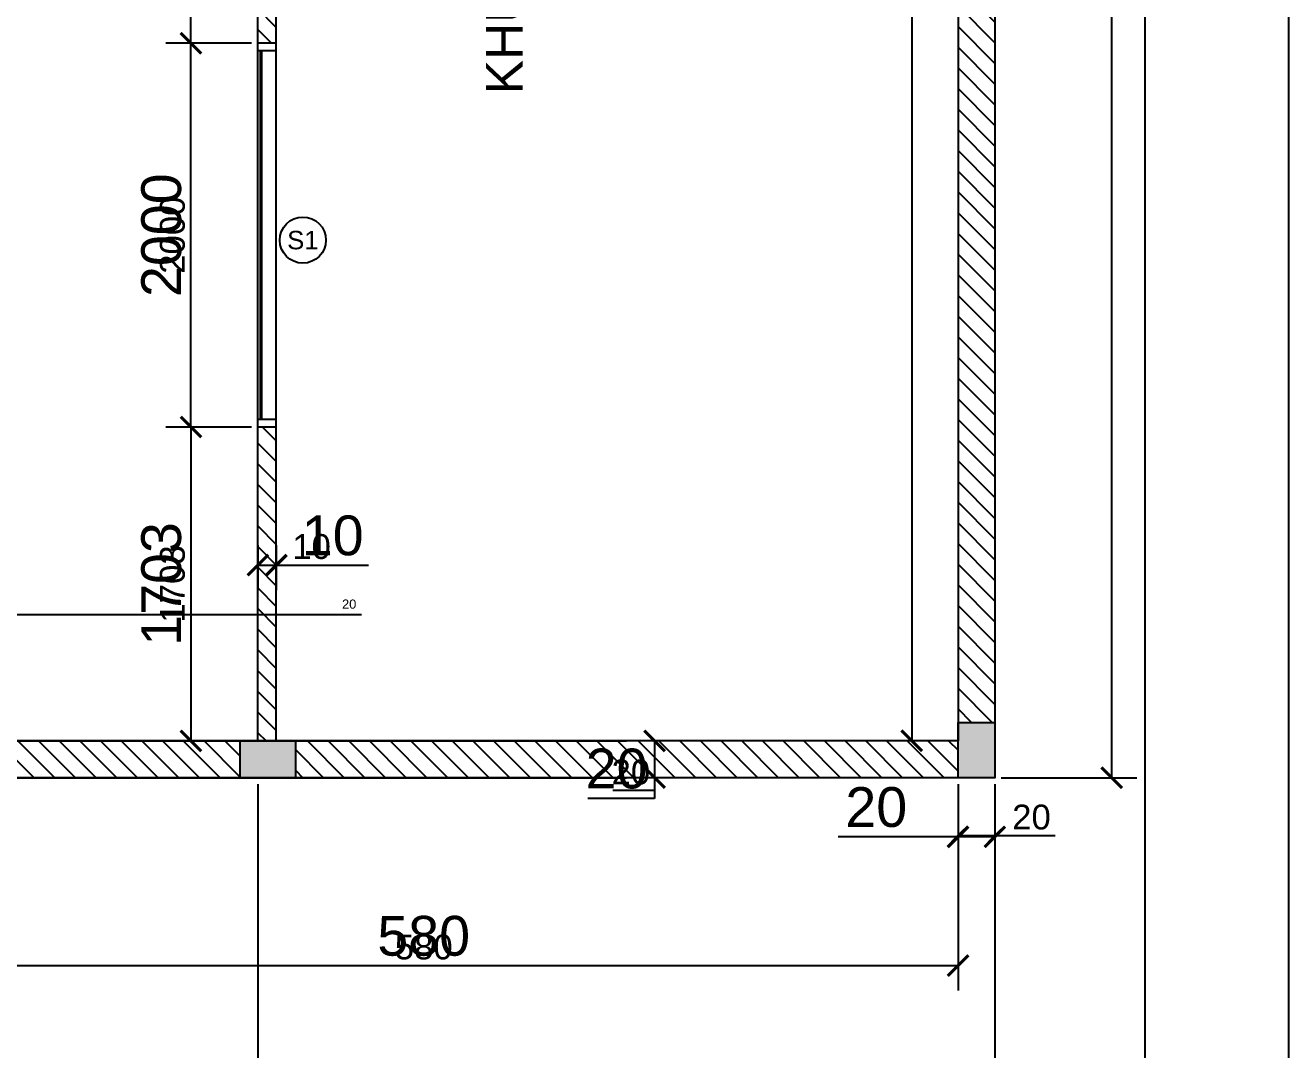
# Model space of a CAD drawing. Header units: millimetres. Extents: x -26398 to 135532, y -376633 to 43268.
# Drawn here: x 10911 to 11597, y -359023 to -358467 of the extents above; entities that cross this region are included whole.
import ezdxf
from ezdxf.enums import TextEntityAlignment as Align

# ---------------------------------------------------------------- set-up
doc = ezdxf.new("R2010")
doc.units = ezdxf.units.MM
for name, color, linetype in [('0 @ 5', 7, 'Continuous'), ('0 @ 8', 7, 'Continuous'), ('TƯỜNG', 52, 'Continuous')]:
    doc.layers.add(name, color=color, linetype=linetype)
doc.styles.get("Standard").update_dxf_attribs({"font": 'arial.ttf'})
doc.dimstyles.new('SCALE dimmatbang', dxfattribs={"dimscale": 70, "dimtxt": 2.7, "dimasz": 1.4, "dimexe": 1.7, "dimexo": 0.7, "dimtad": 1, "dimtoh": 1, "dimdec": 1, "dimtxsty": 'Standard', "dimblk": 'ARCHTICK', "dimcen": 2.5, "dimclrd": 1, "dimclre": 256, "dimadec": 0, "dimazin": 0, "dimtfac": 1, "dimtdec": 1, "dimtmove": 0, "dimatfit": 3, "dimfxl": 1, "dimarcsym": 0})
pattern_1 = [(135, (-202.924, -361103.396), (-5.61266, -5.61266), [])]

# ---------------------------------------------------------------- blocks, each defined once
blk = doc.blocks.new('khung ten a2')
blk.add_lwpolyline([(-1000, 1000), (-1000, 41000), (-58400, 41000), (-58400, 1000)], close=True)
at = {"layer": 'DEFPOINTS', "color": 252}
blk.add_lwpolyline([(0, 0), (0, 42000), (-59400, 42000), (-59400, 0)], close=True, dxfattribs=at)
blk = doc.blocks.new('_ArchTick')
at = {"color": 0, "linetype": 'ByBlock', "const_width": 0.15}
blk.add_lwpolyline([(-0.5, -0.5), (0.5, 0.5)], dxfattribs=at)
blk = doc.blocks.new('*D8038')
at = {"lineweight": -2, "transparency": 16777216}
for p, q in [((11442.65, -357874.95), (11514.06, -357874.95)), ((11442.65, -358874.95), (11514.06, -358874.95))]:
    blk.add_line(p, q, dxfattribs=at)
at = {"color": 1, "lineweight": -2, "transparency": 16777216}
blk.add_line((11500.46, -358874.95), (11500.46, -357874.95), dxfattribs=at)
at = {"layer": 'DEFPOINTS', "color": 0, "transparency": 16777216}
for p in [(11437.05, -357874.95), (11500.46, -357874.95), (11437.05, -358874.95)]:
    blk.add_point(p, dxfattribs=at)
at = {"color": 1, "lineweight": -2, "transparency": 16777216, "xscale": 11.2, "yscale": 11.2, "zscale": 11.2}
for p, rotation in [((11500.46, -357874.95), 90), ((11500.46, -358874.95), 270)]:
    blk.add_blockref('_ArchTick', p, dxfattribs=dict(at, rotation=rotation))
at = {"color": 0, "transparency": 16777216, "insert": (11484.43, -358374.95), "char_height": 21.6, "attachment_point": 5, "rotation": 90}
blk.add_mtext('1000', dxfattribs=at)
blk = doc.blocks.new('*D8039')
at = {"lineweight": -2, "transparency": 16777216}
for p, q in [((11440.55, -357874.95), (11508.96, -357874.95)), ((11440.55, -358874.95), (11508.96, -358874.95))]:
    blk.add_line(p, q, dxfattribs=at)
at = {"color": 1, "lineweight": -2, "transparency": 16777216}
blk.add_line((11500.46, -358874.95), (11500.46, -357874.95), dxfattribs=at)
at = {"layer": 'DEFPOINTS', "color": 0, "transparency": 16777216}
for p in [(11437.05, -357874.95), (11500.46, -357874.95), (11437.05, -358874.95)]:
    blk.add_point(p, dxfattribs=at)
at = {"color": 1, "lineweight": -2, "transparency": 16777216, "xscale": 7, "yscale": 7, "zscale": 7}
for p, rotation in [((11500.46, -357874.95), 90), ((11500.46, -358874.95), 270)]:
    blk.add_blockref('_ArchTick', p, dxfattribs=dict(at, rotation=rotation))
at = {"color": 0, "transparency": 16777216, "insert": (11490.44, -358374.95), "char_height": 13.5, "attachment_point": 5, "rotation": 90}
blk.add_mtext('1000', dxfattribs=at)
blk = doc.blocks.new('*D8014')
at = {"lineweight": -2, "transparency": 16777216}
for p, q in [((11031.45, -358476.27), (10987.13, -358476.27)), ((11031.45, -358684.6), (10987.13, -358684.6))]:
    blk.add_line(p, q, dxfattribs=at)
at = {"color": 1, "lineweight": -2, "transparency": 16777216}
blk.add_line((11000.73, -358684.6), (11000.73, -358476.27), dxfattribs=at)
at = {"layer": 'DEFPOINTS', "color": 0, "transparency": 16777216}
for p in [(11000.73, -358476.27), (11037.05, -358476.27), (11037.05, -358684.6)]:
    blk.add_point(p, dxfattribs=at)
at = {"color": 1, "lineweight": -2, "transparency": 16777216, "xscale": 11.2, "yscale": 11.2, "zscale": 11.2}
for p, rotation in [((11000.73, -358476.27), 90), ((11000.73, -358684.6), 270)]:
    blk.add_blockref('_ArchTick', p, dxfattribs=dict(at, rotation=rotation))
at = {"color": 0, "transparency": 16777216, "insert": (10984.7, -358580.44), "char_height": 21.6, "attachment_point": 5, "rotation": 90}
blk.add_mtext('{\\fArial|b0|i0|c163|p34;2000}', dxfattribs=at)
blk = doc.blocks.new('*D8015')
at = {"lineweight": -2, "transparency": 16777216}
for p, q in [((11033.55, -358476.27), (10992.23, -358476.27)), ((11033.55, -358684.6), (10992.23, -358684.6))]:
    blk.add_line(p, q, dxfattribs=at)
at = {"color": 1, "lineweight": -2, "transparency": 16777216}
blk.add_line((11000.73, -358684.6), (11000.73, -358476.27), dxfattribs=at)
at = {"layer": 'DEFPOINTS', "color": 0, "transparency": 16777216}
for p in [(11000.73, -358476.27), (11037.05, -358476.27), (11037.05, -358684.6)]:
    blk.add_point(p, dxfattribs=at)
at = {"color": 1, "lineweight": -2, "transparency": 16777216, "xscale": 7, "yscale": 7, "zscale": 7}
for p, rotation in [((11000.73, -358476.27), 90), ((11000.73, -358684.6), 270)]:
    blk.add_blockref('_ArchTick', p, dxfattribs=dict(at, rotation=rotation))
at = {"color": 0, "transparency": 16777216, "insert": (10990.71, -358580.44), "char_height": 13.5, "attachment_point": 5, "rotation": 90}
blk.add_mtext('{\\fArial|b0|i0|c163|p34;2000}', dxfattribs=at)
blk = doc.blocks.new('*D7860')
at = {"lineweight": -2, "transparency": 16777216}
for p, q in [((11411.45, -357894.95), (11378.34, -357894.95)), ((11411.45, -358854.95), (11378.34, -358854.95))]:
    blk.add_line(p, q, dxfattribs=at)
at = {"color": 1, "lineweight": -2, "transparency": 16777216}
blk.add_line((11391.94, -357894.95), (11391.94, -358854.95), dxfattribs=at)
at = {"layer": 'DEFPOINTS', "color": 0, "transparency": 16777216}
for p in [(11417.05, -357894.95), (11391.94, -358854.95), (11417.05, -358854.95)]:
    blk.add_point(p, dxfattribs=at)
at = {"color": 1, "lineweight": -2, "transparency": 16777216, "xscale": 11.2, "yscale": 11.2, "zscale": 11.2}
for p, rotation in [((11391.94, -357894.95), 90), ((11391.94, -358854.95), 270)]:
    blk.add_blockref('_ArchTick', p, dxfattribs=dict(at, rotation=rotation))
at = {"color": 0, "transparency": 16777216, "insert": (11375.91, -358374.95), "char_height": 21.6, "attachment_point": 5, "rotation": 90}
blk.add_mtext('960', dxfattribs=at)
blk = doc.blocks.new('*D7861')
at = {"lineweight": -2, "transparency": 16777216}
for p, q in [((11413.55, -357894.95), (11383.44, -357894.95)), ((11413.55, -358854.95), (11383.44, -358854.95))]:
    blk.add_line(p, q, dxfattribs=at)
at = {"color": 1, "lineweight": -2, "transparency": 16777216}
blk.add_line((11391.94, -357894.95), (11391.94, -358854.95), dxfattribs=at)
at = {"layer": 'DEFPOINTS', "color": 0, "transparency": 16777216}
for p in [(11417.05, -357894.95), (11391.94, -358854.95), (11417.05, -358854.95)]:
    blk.add_point(p, dxfattribs=at)
at = {"color": 1, "lineweight": -2, "transparency": 16777216, "xscale": 7, "yscale": 7, "zscale": 7}
for p, rotation in [((11391.94, -357894.95), 90), ((11391.94, -358854.95), 270)]:
    blk.add_blockref('_ArchTick', p, dxfattribs=dict(at, rotation=rotation))
at = {"color": 0, "transparency": 16777216, "insert": (11381.92, -358374.95), "char_height": 13.5, "attachment_point": 5, "rotation": 90}
blk.add_mtext('960', dxfattribs=at)
blk = doc.blocks.new('*D7862')
at = {"lineweight": -2, "transparency": 16777216}
for p, q in [((11031.45, -358684.6), (10987.13, -358684.6)), ((11031.45, -358854.95), (10987.13, -358854.95))]:
    blk.add_line(p, q, dxfattribs=at)
at = {"color": 1, "lineweight": -2, "transparency": 16777216}
blk.add_line((11000.73, -358684.6), (11000.73, -358854.95), dxfattribs=at)
at = {"layer": 'DEFPOINTS', "color": 0, "transparency": 16777216}
for p in [(11037.05, -358684.6), (11000.73, -358854.95), (11037.05, -358854.95)]:
    blk.add_point(p, dxfattribs=at)
at = {"color": 1, "lineweight": -2, "transparency": 16777216, "xscale": 11.2, "yscale": 11.2, "zscale": 11.2}
for p, rotation in [((11000.73, -358684.6), 90), ((11000.73, -358854.95), 270)]:
    blk.add_blockref('_ArchTick', p, dxfattribs=dict(at, rotation=rotation))
at = {"color": 0, "transparency": 16777216, "insert": (10984.69, -358769.78), "char_height": 21.6, "attachment_point": 5, "rotation": 90}
blk.add_mtext('{\\fArial|b0|i0|c163|p34;1703}', dxfattribs=at)
blk = doc.blocks.new('*D7863')
at = {"lineweight": -2, "transparency": 16777216}
for p, q in [((11033.55, -358684.6), (10992.23, -358684.6)), ((11033.55, -358854.95), (10992.23, -358854.95))]:
    blk.add_line(p, q, dxfattribs=at)
at = {"color": 1, "lineweight": -2, "transparency": 16777216}
blk.add_line((11000.73, -358684.6), (11000.73, -358854.95), dxfattribs=at)
at = {"layer": 'DEFPOINTS', "color": 0, "transparency": 16777216}
for p in [(11037.05, -358684.6), (11000.73, -358854.95), (11037.05, -358854.95)]:
    blk.add_point(p, dxfattribs=at)
at = {"color": 1, "lineweight": -2, "transparency": 16777216, "xscale": 7, "yscale": 7, "zscale": 7}
for p, rotation in [((11000.73, -358684.6), 90), ((11000.73, -358854.95), 270)]:
    blk.add_blockref('_ArchTick', p, dxfattribs=dict(at, rotation=rotation))
at = {"color": 0, "transparency": 16777216, "insert": (10990.71, -358769.78), "char_height": 13.5, "attachment_point": 5, "rotation": 90}
blk.add_mtext('{\\fArial|b0|i0|c163|p34;1703}', dxfattribs=at)
blk = doc.blocks.new('*D7864')
at = {"lineweight": -2, "transparency": 16777216}
for p, q in [((11031.45, -358269.95), (10987.13, -358269.95)), ((11031.45, -358476.27), (10987.13, -358476.27))]:
    blk.add_line(p, q, dxfattribs=at)
at = {"color": 1, "lineweight": -2, "transparency": 16777216}
blk.add_line((11000.73, -358476.27), (11000.73, -358269.95), dxfattribs=at)
at = {"layer": 'DEFPOINTS', "color": 0, "transparency": 16777216}
for p in [(11000.73, -358269.95), (11037.05, -358269.95), (11037.05, -358476.27)]:
    blk.add_point(p, dxfattribs=at)
at = {"color": 1, "lineweight": -2, "transparency": 16777216, "xscale": 11.2, "yscale": 11.2, "zscale": 11.2}
for p, rotation in [((11000.73, -358269.95), 90), ((11000.73, -358476.27), 270)]:
    blk.add_blockref('_ArchTick', p, dxfattribs=dict(at, rotation=rotation))
at = {"color": 0, "transparency": 16777216, "insert": (10984.69, -358373.11), "char_height": 21.6, "attachment_point": 5, "rotation": 90}
blk.add_mtext('{\\fArial|b0|i0|c163|p34;2063}', dxfattribs=at)
blk = doc.blocks.new('*D7865')
at = {"lineweight": -2, "transparency": 16777216}
for p, q in [((11033.55, -358269.95), (10992.23, -358269.95)), ((11033.55, -358476.27), (10992.23, -358476.27))]:
    blk.add_line(p, q, dxfattribs=at)
at = {"color": 1, "lineweight": -2, "transparency": 16777216}
blk.add_line((11000.73, -358476.27), (11000.73, -358269.95), dxfattribs=at)
at = {"layer": 'DEFPOINTS', "color": 0, "transparency": 16777216}
for p in [(11000.73, -358269.95), (11037.05, -358269.95), (11037.05, -358476.27)]:
    blk.add_point(p, dxfattribs=at)
at = {"color": 1, "lineweight": -2, "transparency": 16777216, "xscale": 7, "yscale": 7, "zscale": 7}
for p, rotation in [((11000.73, -358269.95), 90), ((11000.73, -358476.27), 270)]:
    blk.add_blockref('_ArchTick', p, dxfattribs=dict(at, rotation=rotation))
at = {"color": 0, "transparency": 16777216, "insert": (10990.71, -358373.11), "char_height": 13.5, "attachment_point": 5, "rotation": 90}
blk.add_mtext('{\\fArial|b0|i0|c163|p34;2063}', dxfattribs=at)
blk = doc.blocks.new('*D7689')
at = {"lineweight": -2, "transparency": 16777216}
for p, q in [((11037.05, -358750.77), (11037.05, -358773.19)), ((11047.05, -358750.77), (11047.05, -358773.19))]:
    blk.add_line(p, q, dxfattribs=at)
at = {"color": 1, "lineweight": -2, "transparency": 16777216}
for p, q in [((11037.05, -358759.59), (11047.05, -358759.59)), ((11047.05, -358759.59), (11097.08, -358759.59))]:
    blk.add_line(p, q, dxfattribs=at)
at = {"layer": 'DEFPOINTS', "color": 0, "transparency": 16777216}
for p in [(11037.05, -358745.17), (11047.05, -358745.17), (11047.05, -358759.59)]:
    blk.add_point(p, dxfattribs=at)
at = {"color": 1, "lineweight": -2, "transparency": 16777216, "xscale": 11.2, "yscale": 11.2, "zscale": 11.2, "rotation": 180}
blk.add_blockref('_ArchTick', (11037.05, -358759.59), dxfattribs=at)
at = {"color": 1, "lineweight": -2, "transparency": 16777216, "xscale": 11.2, "yscale": 11.2, "zscale": 11.2}
blk.add_blockref('_ArchTick', (11047.05, -358759.59), dxfattribs=at)
at = {"color": 0, "transparency": 16777216, "insert": (11077.66, -358743.56), "char_height": 21.6, "attachment_point": 5}
blk.add_mtext('10', dxfattribs=at)
blk = doc.blocks.new('*D7690')
at = {"lineweight": -2, "transparency": 16777216}
for p, q in [((11037.05, -358748.67), (11037.05, -358768.09)), ((11047.05, -358748.67), (11047.05, -358768.09))]:
    blk.add_line(p, q, dxfattribs=at)
at = {"color": 1, "lineweight": -2, "transparency": 16777216}
for p, q in [((11037.05, -358759.59), (11047.05, -358759.59)), ((11047.05, -358759.59), (11078.32, -358759.59))]:
    blk.add_line(p, q, dxfattribs=at)
at = {"layer": 'DEFPOINTS', "color": 0, "transparency": 16777216}
for p in [(11037.05, -358745.17), (11047.05, -358745.17), (11047.05, -358759.59)]:
    blk.add_point(p, dxfattribs=at)
at = {"color": 1, "lineweight": -2, "transparency": 16777216, "xscale": 7, "yscale": 7, "zscale": 7, "rotation": 180}
blk.add_blockref('_ArchTick', (11037.05, -358759.59), dxfattribs=at)
at = {"color": 1, "lineweight": -2, "transparency": 16777216, "xscale": 7, "yscale": 7, "zscale": 7}
blk.add_blockref('_ArchTick', (11047.05, -358759.59), dxfattribs=at)
at = {"color": 0, "transparency": 16777216, "insert": (11066.18, -358749.57), "char_height": 13.5, "attachment_point": 5}
blk.add_mtext('10', dxfattribs=at)
blk = doc.blocks.new('*D7695')
at = {"lineweight": -2, "transparency": 16777216}
for p, q in [((11266.34, -358854.95), (11238.77, -358854.95)), ((11266.34, -358874.95), (11238.77, -358874.95))]:
    blk.add_line(p, q, dxfattribs=at)
at = {"color": 1, "lineweight": -2, "transparency": 16777216}
for p, q in [((11252.37, -358854.95), (11252.37, -358874.95)), ((11252.37, -358874.95), (11252.37, -358886.15)), ((11252.37, -358886.15), (11216.13, -358886.15))]:
    blk.add_line(p, q, dxfattribs=at)
at = {"layer": 'DEFPOINTS', "color": 0, "transparency": 16777216}
for p in [(11271.94, -358854.95), (11252.37, -358874.95), (11271.94, -358874.95)]:
    blk.add_point(p, dxfattribs=at)
at = {"color": 1, "lineweight": -2, "transparency": 16777216, "xscale": 11.2, "yscale": 11.2, "zscale": 11.2}
for p, rotation in [((11252.37, -358854.95), 90), ((11252.37, -358874.95), 270)]:
    blk.add_blockref('_ArchTick', p, dxfattribs=dict(at, rotation=rotation))
at = {"color": 0, "transparency": 16777216, "insert": (11231.75, -358870.12), "char_height": 21.6, "attachment_point": 5}
blk.add_mtext('20', dxfattribs=at)
blk = doc.blocks.new('*D7696')
at = {"lineweight": -2, "transparency": 16777216}
for p, q in [((11268.44, -358854.95), (11243.87, -358854.95)), ((11268.44, -358874.95), (11243.87, -358874.95))]:
    blk.add_line(p, q, dxfattribs=at)
at = {"color": 1, "lineweight": -2, "transparency": 16777216}
for p, q in [((11252.37, -358854.95), (11252.37, -358874.95)), ((11252.37, -358874.95), (11252.37, -358881.95)), ((11252.37, -358881.95), (11229.72, -358881.95))]:
    blk.add_line(p, q, dxfattribs=at)
at = {"layer": 'DEFPOINTS', "color": 0, "transparency": 16777216}
for p in [(11271.94, -358854.95), (11252.37, -358874.95), (11271.94, -358874.95)]:
    blk.add_point(p, dxfattribs=at)
at = {"color": 1, "lineweight": -2, "transparency": 16777216, "xscale": 7, "yscale": 7, "zscale": 7}
for p, rotation in [((11252.37, -358854.95), 90), ((11252.37, -358874.95), 270)]:
    blk.add_blockref('_ArchTick', p, dxfattribs=dict(at, rotation=rotation))
at = {"color": 0, "transparency": 16777216, "insert": (11239.48, -358871.93), "char_height": 13.5, "attachment_point": 5}
blk.add_mtext('20', dxfattribs=at)
blk = doc.blocks.new('*D7763')
at = {"lineweight": -2, "transparency": 16777216}
for p, q in [((10837.05, -358880.55), (10837.05, -358990.54)), ((11417.05, -358880.55), (11417.05, -358990.54))]:
    blk.add_line(p, q, dxfattribs=at)
at = {"color": 1, "lineweight": -2, "transparency": 16777216}
blk.add_line((10837.05, -358976.94), (11417.05, -358976.94), dxfattribs=at)
at = {"layer": 'DEFPOINTS', "color": 0, "transparency": 16777216}
for p in [(10837.05, -358874.95), (11417.05, -358874.95), (11417.05, -358976.94)]:
    blk.add_point(p, dxfattribs=at)
at = {"color": 1, "lineweight": -2, "transparency": 16777216, "xscale": 11.2, "yscale": 11.2, "zscale": 11.2, "rotation": 180}
blk.add_blockref('_ArchTick', (10837.05, -358976.94), dxfattribs=at)
at = {"color": 1, "lineweight": -2, "transparency": 16777216, "xscale": 11.2, "yscale": 11.2, "zscale": 11.2}
blk.add_blockref('_ArchTick', (11417.05, -358976.94), dxfattribs=at)
at = {"color": 0, "transparency": 16777216, "insert": (11127.05, -358960.91), "char_height": 21.6, "attachment_point": 5}
blk.add_mtext('580', dxfattribs=at)
blk = doc.blocks.new('*D7764')
at = {"lineweight": -2, "transparency": 16777216}
for p, q in [((10837.05, -358878.45), (10837.05, -358985.44)), ((11417.05, -358878.45), (11417.05, -358985.44))]:
    blk.add_line(p, q, dxfattribs=at)
at = {"color": 1, "lineweight": -2, "transparency": 16777216}
blk.add_line((10837.05, -358976.94), (11417.05, -358976.94), dxfattribs=at)
at = {"layer": 'DEFPOINTS', "color": 0, "transparency": 16777216}
for p in [(10837.05, -358874.95), (11417.05, -358874.95), (11417.05, -358976.94)]:
    blk.add_point(p, dxfattribs=at)
at = {"color": 1, "lineweight": -2, "transparency": 16777216, "xscale": 7, "yscale": 7, "zscale": 7, "rotation": 180}
blk.add_blockref('_ArchTick', (10837.05, -358976.94), dxfattribs=at)
at = {"color": 1, "lineweight": -2, "transparency": 16777216, "xscale": 7, "yscale": 7, "zscale": 7}
blk.add_blockref('_ArchTick', (11417.05, -358976.94), dxfattribs=at)
at = {"color": 0, "transparency": 16777216, "insert": (11127.05, -358966.92), "char_height": 13.5, "attachment_point": 5}
blk.add_mtext('580', dxfattribs=at)
blk = doc.blocks.new('*D7781')
at = {"lineweight": -2, "transparency": 16777216}
for p, q in [((11417.05, -358880.55), (11417.05, -358920.64)), ((11437.05, -358880.55), (11437.05, -358920.64))]:
    blk.add_line(p, q, dxfattribs=at)
at = {"color": 1, "lineweight": -2, "transparency": 16777216}
for p, q in [((11417.05, -358907.04), (11352.07, -358907.04)), ((11437.05, -358907.04), (11417.05, -358907.04))]:
    blk.add_line(p, q, dxfattribs=at)
at = {"layer": 'DEFPOINTS', "color": 0, "transparency": 16777216}
for p in [(11417.05, -358874.95), (11437.05, -358874.95), (11437.05, -358907.04)]:
    blk.add_point(p, dxfattribs=at)
at = {"color": 1, "lineweight": -2, "transparency": 16777216, "xscale": 11.2, "yscale": 11.2, "zscale": 11.2, "rotation": 180}
blk.add_blockref('_ArchTick', (11417.05, -358907.04), dxfattribs=at)
at = {"color": 1, "lineweight": -2, "transparency": 16777216, "xscale": 11.2, "yscale": 11.2, "zscale": 11.2}
blk.add_blockref('_ArchTick', (11437.05, -358907.04), dxfattribs=at)
at = {"color": 0, "transparency": 16777216, "insert": (11372.69, -358891.02), "char_height": 21.6, "attachment_point": 5}
blk.add_mtext('20', dxfattribs=at)
blk = doc.blocks.new('*D7782')
at = {"lineweight": -2, "transparency": 16777216}
for p, q in [((11417.05, -358878.45), (11417.05, -358914.91)), ((11437.05, -358878.45), (11437.05, -358914.91))]:
    blk.add_line(p, q, dxfattribs=at)
at = {"color": 1, "lineweight": -2, "transparency": 16777216}
for p, q in [((11417.05, -358906.41), (11437.05, -358906.41)), ((11437.05, -358906.41), (11469.82, -358906.41))]:
    blk.add_line(p, q, dxfattribs=at)
at = {"layer": 'DEFPOINTS', "color": 0, "transparency": 16777216}
for p in [(11417.05, -358874.95), (11437.05, -358874.95), (11437.05, -358906.41)]:
    blk.add_point(p, dxfattribs=at)
at = {"color": 1, "lineweight": -2, "transparency": 16777216, "xscale": 7, "yscale": 7, "zscale": 7, "rotation": 180}
blk.add_blockref('_ArchTick', (11417.05, -358906.41), dxfattribs=at)
at = {"color": 1, "lineweight": -2, "transparency": 16777216, "xscale": 7, "yscale": 7, "zscale": 7}
blk.add_blockref('_ArchTick', (11437.05, -358906.41), dxfattribs=at)
at = {"color": 0, "transparency": 16777216, "insert": (11456.93, -358896.39), "char_height": 13.5, "attachment_point": 5}
blk.add_mtext('20', dxfattribs=at)
blk = doc.blocks.new('*D7711')
at = {"lineweight": -2, "transparency": 16777216}
for p, q in [((7437.05, -358880.55), (7437.05, -359266.37)), ((11437.05, -358880.55), (11437.05, -359266.37))]:
    blk.add_line(p, q, dxfattribs=at)
at = {"color": 1, "lineweight": -2, "transparency": 16777216}
blk.add_line((7437.05, -359252.77), (11437.05, -359252.77), dxfattribs=at)
at = {"layer": 'DEFPOINTS', "color": 0, "transparency": 16777216}
for p in [(7437.05, -358874.95), (11437.05, -358874.95), (11437.05, -359252.77)]:
    blk.add_point(p, dxfattribs=at)
at = {"color": 1, "lineweight": -2, "transparency": 16777216, "xscale": 11.2, "yscale": 11.2, "zscale": 11.2, "rotation": 180}
blk.add_blockref('_ArchTick', (7437.05, -359252.77), dxfattribs=at)
at = {"color": 1, "lineweight": -2, "transparency": 16777216, "xscale": 11.2, "yscale": 11.2, "zscale": 11.2}
blk.add_blockref('_ArchTick', (11437.05, -359252.77), dxfattribs=at)
at = {"color": 0, "transparency": 16777216, "insert": (9437.05, -359236.74), "char_height": 21.6, "attachment_point": 5}
blk.add_mtext('4000', dxfattribs=at)
blk = doc.blocks.new('*D7712')
at = {"lineweight": -2, "transparency": 16777216}
for p, q in [((7437.05, -358878.45), (7437.05, -359261.27)), ((11437.05, -358878.45), (11437.05, -359261.27))]:
    blk.add_line(p, q, dxfattribs=at)
at = {"color": 1, "lineweight": -2, "transparency": 16777216}
blk.add_line((7437.05, -359252.77), (11437.05, -359252.77), dxfattribs=at)
at = {"layer": 'DEFPOINTS', "color": 0, "transparency": 16777216}
for p in [(7437.05, -358874.95), (11437.05, -358874.95), (11437.05, -359252.77)]:
    blk.add_point(p, dxfattribs=at)
at = {"color": 1, "lineweight": -2, "transparency": 16777216, "xscale": 7, "yscale": 7, "zscale": 7, "rotation": 180}
blk.add_blockref('_ArchTick', (7437.05, -359252.77), dxfattribs=at)
at = {"color": 1, "lineweight": -2, "transparency": 16777216, "xscale": 7, "yscale": 7, "zscale": 7}
blk.add_blockref('_ArchTick', (11437.05, -359252.77), dxfattribs=at)
at = {"color": 0, "transparency": 16777216, "insert": (9437.05, -359242.75), "char_height": 13.5, "attachment_point": 5}
blk.add_mtext('4000', dxfattribs=at)
blk = doc.blocks.new('*D7727')
at = {"lineweight": -2, "transparency": 16777216}
for p, q in [((10837.05, -358880.55), (10837.05, -359105.27)), ((11037.05, -358880.55), (11037.05, -359105.27))]:
    blk.add_line(p, q, dxfattribs=at)
at = {"color": 1, "lineweight": -2, "transparency": 16777216}
blk.add_line((10837.05, -359091.67), (11037.05, -359091.67), dxfattribs=at)
at = {"layer": 'DEFPOINTS', "color": 0, "transparency": 16777216}
for p in [(10837.05, -358874.95), (11037.05, -358874.95), (11037.05, -359091.67)]:
    blk.add_point(p, dxfattribs=at)
at = {"color": 1, "lineweight": -2, "transparency": 16777216, "xscale": 11.2, "yscale": 11.2, "zscale": 11.2, "rotation": 180}
blk.add_blockref('_ArchTick', (10837.05, -359091.67), dxfattribs=at)
at = {"color": 1, "lineweight": -2, "transparency": 16777216, "xscale": 11.2, "yscale": 11.2, "zscale": 11.2}
blk.add_blockref('_ArchTick', (11037.05, -359091.67), dxfattribs=at)
at = {"color": 0, "transparency": 16777216, "insert": (10937.05, -359075.64), "char_height": 21.6, "attachment_point": 5}
blk.add_mtext('200', dxfattribs=at)
blk = doc.blocks.new('*D7728')
at = {"lineweight": -2, "transparency": 16777216}
for p, q in [((10837.05, -358878.45), (10837.05, -359100.17)), ((11037.05, -358878.45), (11037.05, -359100.17))]:
    blk.add_line(p, q, dxfattribs=at)
at = {"color": 1, "lineweight": -2, "transparency": 16777216}
blk.add_line((10837.05, -359091.67), (11037.05, -359091.67), dxfattribs=at)
at = {"layer": 'DEFPOINTS', "color": 0, "transparency": 16777216}
for p in [(10837.05, -358874.95), (11037.05, -358874.95), (11037.05, -359091.67)]:
    blk.add_point(p, dxfattribs=at)
at = {"color": 1, "lineweight": -2, "transparency": 16777216, "xscale": 7, "yscale": 7, "zscale": 7, "rotation": 180}
blk.add_blockref('_ArchTick', (10837.05, -359091.67), dxfattribs=at)
at = {"color": 1, "lineweight": -2, "transparency": 16777216, "xscale": 7, "yscale": 7, "zscale": 7}
blk.add_blockref('_ArchTick', (11037.05, -359091.67), dxfattribs=at)
at = {"color": 0, "transparency": 16777216, "insert": (10937.05, -359081.65), "char_height": 13.5, "attachment_point": 5}
blk.add_mtext('200', dxfattribs=at)
blk = doc.blocks.new('*D7729')
at = {"lineweight": -2, "transparency": 16777216}
for p, q in [((11037.05, -358880.55), (11037.05, -359105.27)), ((11437.05, -358880.55), (11437.05, -359105.27))]:
    blk.add_line(p, q, dxfattribs=at)
at = {"color": 1, "lineweight": -2, "transparency": 16777216}
blk.add_line((11037.05, -359091.67), (11437.05, -359091.67), dxfattribs=at)
at = {"layer": 'DEFPOINTS', "color": 0, "transparency": 16777216}
for p in [(11037.05, -358874.95), (11437.05, -358874.95), (11437.05, -359091.67)]:
    blk.add_point(p, dxfattribs=at)
at = {"color": 1, "lineweight": -2, "transparency": 16777216, "xscale": 11.2, "yscale": 11.2, "zscale": 11.2, "rotation": 180}
blk.add_blockref('_ArchTick', (11037.05, -359091.67), dxfattribs=at)
at = {"color": 1, "lineweight": -2, "transparency": 16777216, "xscale": 11.2, "yscale": 11.2, "zscale": 11.2}
blk.add_blockref('_ArchTick', (11437.05, -359091.67), dxfattribs=at)
at = {"color": 0, "transparency": 16777216, "insert": (11237.05, -359075.64), "char_height": 21.6, "attachment_point": 5}
blk.add_mtext('400', dxfattribs=at)
blk = doc.blocks.new('*D7730')
at = {"lineweight": -2, "transparency": 16777216}
for p, q in [((11037.05, -358878.45), (11037.05, -359100.17)), ((11437.05, -358878.45), (11437.05, -359100.17))]:
    blk.add_line(p, q, dxfattribs=at)
at = {"color": 1, "lineweight": -2, "transparency": 16777216}
blk.add_line((11037.05, -359091.67), (11437.05, -359091.67), dxfattribs=at)
at = {"layer": 'DEFPOINTS', "color": 0, "transparency": 16777216}
for p in [(11037.05, -358874.95), (11437.05, -358874.95), (11437.05, -359091.67)]:
    blk.add_point(p, dxfattribs=at)
at = {"color": 1, "lineweight": -2, "transparency": 16777216, "xscale": 7, "yscale": 7, "zscale": 7, "rotation": 180}
blk.add_blockref('_ArchTick', (11037.05, -359091.67), dxfattribs=at)
at = {"color": 1, "lineweight": -2, "transparency": 16777216, "xscale": 7, "yscale": 7, "zscale": 7}
blk.add_blockref('_ArchTick', (11437.05, -359091.67), dxfattribs=at)
at = {"color": 0, "transparency": 16777216, "insert": (11237.05, -359081.65), "char_height": 13.5, "attachment_point": 5}
blk.add_mtext('400', dxfattribs=at)
blk = doc.blocks.new('*D7739')
at = {"lineweight": -2, "transparency": 16777216}
for p, q in [((10817.05, -358783.97), (10817.05, -358735.89)), ((10837.05, -358783.97), (10837.05, -358735.89))]:
    blk.add_line(p, q, dxfattribs=at)
at = {"color": 1, "lineweight": -2, "transparency": 16777216}
for p, q in [((10817.05, -358749.49), (10837.05, -358749.49)), ((10837.05, -358749.49), (10866.83, -358749.49))]:
    blk.add_line(p, q, dxfattribs=at)
at = {"layer": 'DEFPOINTS', "color": 0, "transparency": 16777216}
for p in [(10837.05, -358749.49), (10817.05, -358789.57), (10837.05, -358789.57)]:
    blk.add_point(p, dxfattribs=at)
at = {"color": 1, "lineweight": -2, "transparency": 16777216, "xscale": 7.2, "yscale": 7.2, "zscale": 7.2, "rotation": 180}
blk.add_blockref('_ArchTick', (10817.05, -358749.49), dxfattribs=at)
at = {"color": 1, "lineweight": -2, "transparency": 16777216, "xscale": 7.2, "yscale": 7.2, "zscale": 7.2}
blk.add_blockref('_ArchTick', (10837.05, -358749.49), dxfattribs=at)
at = {"color": 0, "transparency": 16777216, "insert": (10856.05, -358740.4), "char_height": 8, "attachment_point": 5}
blk.add_mtext('20', dxfattribs=at)
blk = doc.blocks.new('*D7740')
at = {"lineweight": -2, "transparency": 16777216}
for p, q in [((10817.05, -358786.07), (10817.05, -358777.93)), ((10837.05, -358786.07), (10837.05, -358777.93))]:
    blk.add_line(p, q, dxfattribs=at)
at = {"color": 1, "lineweight": -2, "transparency": 16777216}
for p, q in [((10817.05, -358786.43), (10837.05, -358786.43)), ((10837.05, -358786.43), (11093.33, -358786.43))]:
    blk.add_line(p, q, dxfattribs=at)
at = {"layer": 'DEFPOINTS', "color": 0, "transparency": 16777216}
for p in [(10817.05, -358789.57), (10837.05, -358786.43), (10837.05, -358789.57)]:
    blk.add_point(p, dxfattribs=at)
at = {"color": 1, "lineweight": -2, "transparency": 16777216, "xscale": 4.5, "yscale": 4.5, "zscale": 4.5, "rotation": 180}
blk.add_blockref('_ArchTick', (10817.05, -358786.43), dxfattribs=at)
at = {"color": 1, "lineweight": -2, "transparency": 16777216, "xscale": 4.5, "yscale": 4.5, "zscale": 4.5}
blk.add_blockref('_ArchTick', (10837.05, -358786.43), dxfattribs=at)
at = {"color": 0, "transparency": 16777216, "insert": (11086.59, -358780.75), "char_height": 5, "attachment_point": 5}
blk.add_mtext('20', dxfattribs=at)
blk = doc.blocks.new('*U9171')
at = {"layer": '0 @ 5'}
dim = blk.add_linear_dim(base=(11500.46, -357874.95), p1=(11437.05, -358874.95), p2=(11437.05, -357874.95), angle=90, dimstyle='SCALE dimmatbang', override={"dimscale": 5, "dimtix": 0, "dimtofl": 1, "dimtmove": 0, "dimatfit": 3}, dxfattribs=at)
dim.commit()
dim.dimension.update_dxf_attribs({"geometry": '*D8039', "text_midpoint": (11490.44, -358374.95)})
at = {"layer": '0 @ 8'}
dim = blk.add_linear_dim(base=(11500.46, -357874.95), p1=(11437.05, -358874.95), p2=(11437.05, -357874.95), angle=90, dimstyle='SCALE dimmatbang', override={"dimscale": 8, "dimtix": 0, "dimtofl": 1, "dimtmove": 0, "dimatfit": 3}, dxfattribs=at)
dim.commit()
dim.dimension.update_dxf_attribs({"geometry": '*D8038', "text_midpoint": (11484.43, -358374.95)})
blk = doc.blocks.new('*U9174')
at = {"layer": '0 @ 5'}
dim = blk.add_linear_dim(base=(11000.73, -358476.27), p1=(11037.05, -358684.6), p2=(11037.05, -358476.27), angle=90, text='{\\fArial|b0|i0|c163|p34;2000}', dimstyle='SCALE dimmatbang', override={"dimscale": 5, "dimtix": 0, "dimtofl": 1, "dimtmove": 0, "dimatfit": 3}, dxfattribs=at)
dim.commit()
dim.dimension.update_dxf_attribs({"geometry": '*D8015', "text_midpoint": (11000.73, -358580.44), "dimtype": 128})
at = {"layer": '0 @ 8'}
dim = blk.add_linear_dim(base=(11000.73, -358476.27), p1=(11037.05, -358684.6), p2=(11037.05, -358476.27), angle=90, text='{\\fArial|b0|i0|c163|p34;2000}', dimstyle='SCALE dimmatbang', override={"dimscale": 8, "dimtix": 0, "dimtofl": 1, "dimtmove": 0, "dimatfit": 3}, dxfattribs=at)
dim.commit()
dim.dimension.update_dxf_attribs({"geometry": '*D8014', "text_midpoint": (11000.73, -358580.44), "dimtype": 128})
blk = doc.blocks.new('*U9278')
at = {"layer": '0 @ 5'}
dim = blk.add_linear_dim(base=(11391.94, -358854.95), p1=(11417.05, -357894.95), p2=(11417.05, -358854.95), angle=90, dimstyle='SCALE dimmatbang', override={"dimscale": 5, "dimtix": 0, "dimtofl": 1, "dimtmove": 0, "dimatfit": 3}, dxfattribs=at)
dim.commit()
dim.dimension.update_dxf_attribs({"geometry": '*D7861', "text_midpoint": (11381.92, -358374.95)})
at = {"layer": '0 @ 8'}
dim = blk.add_linear_dim(base=(11391.94, -358854.95), p1=(11417.05, -357894.95), p2=(11417.05, -358854.95), angle=90, dimstyle='SCALE dimmatbang', override={"dimscale": 8, "dimtix": 0, "dimtofl": 1, "dimtmove": 0, "dimatfit": 3}, dxfattribs=at)
dim.commit()
dim.dimension.update_dxf_attribs({"geometry": '*D7860', "text_midpoint": (11375.91, -358374.95)})
blk = doc.blocks.new('*U9279')
at = {"layer": '0 @ 5'}
dim = blk.add_linear_dim(base=(11000.73, -358854.95), p1=(11037.05, -358684.6), p2=(11037.05, -358854.95), angle=90, text='{\\fArial|b0|i0|c163|p34;1703}', dimstyle='SCALE dimmatbang', override={"dimscale": 5, "dimtix": 0, "dimtofl": 1, "dimtmove": 0, "dimatfit": 3}, dxfattribs=at)
dim.commit()
dim.dimension.update_dxf_attribs({"geometry": '*D7863', "text_midpoint": (10990.71, -358769.78)})
at = {"layer": '0 @ 8'}
dim = blk.add_linear_dim(base=(11000.73, -358854.95), p1=(11037.05, -358684.6), p2=(11037.05, -358854.95), angle=90, text='{\\fArial|b0|i0|c163|p34;1703}', dimstyle='SCALE dimmatbang', override={"dimscale": 8, "dimtix": 0, "dimtofl": 1, "dimtmove": 0, "dimatfit": 3}, dxfattribs=at)
dim.commit()
dim.dimension.update_dxf_attribs({"geometry": '*D7862', "text_midpoint": (10984.69, -358769.78)})
blk = doc.blocks.new('*U9280')
at = {"layer": '0 @ 5'}
dim = blk.add_linear_dim(base=(11000.73, -358269.95), p1=(11037.05, -358476.27), p2=(11037.05, -358269.95), angle=90, text='{\\fArial|b0|i0|c163|p34;2063}', dimstyle='SCALE dimmatbang', override={"dimscale": 5, "dimtix": 0, "dimtofl": 1, "dimtmove": 0, "dimatfit": 3}, dxfattribs=at)
dim.commit()
dim.dimension.update_dxf_attribs({"geometry": '*D7865', "text_midpoint": (10990.71, -358373.11)})
at = {"layer": '0 @ 8'}
dim = blk.add_linear_dim(base=(11000.73, -358269.95), p1=(11037.05, -358476.27), p2=(11037.05, -358269.95), angle=90, text='{\\fArial|b0|i0|c163|p34;2063}', dimstyle='SCALE dimmatbang', override={"dimscale": 8, "dimtix": 0, "dimtofl": 1, "dimtmove": 0, "dimatfit": 3}, dxfattribs=at)
dim.commit()
dim.dimension.update_dxf_attribs({"geometry": '*D7864', "text_midpoint": (10984.69, -358373.11)})
blk = doc.blocks.new('*U9287')
at = {"layer": '0 @ 5'}
dim = blk.add_linear_dim(base=(11047.05, -358759.59), p1=(11037.05, -358745.17), p2=(11047.05, -358745.17), angle=180, dimstyle='SCALE dimmatbang', override={"dimscale": 5, "dimtix": 0, "dimtofl": 1, "dimtmove": 0, "dimatfit": 3}, dxfattribs=at)
dim.commit()
dim.dimension.update_dxf_attribs({"geometry": '*D7690', "text_midpoint": (11066.18, -358749.57)})
at = {"layer": '0 @ 8'}
dim = blk.add_linear_dim(base=(11047.05, -358759.59), p1=(11037.05, -358745.17), p2=(11047.05, -358745.17), angle=180, dimstyle='SCALE dimmatbang', override={"dimscale": 8, "dimtix": 0, "dimtofl": 1, "dimtmove": 0, "dimatfit": 3}, dxfattribs=at)
dim.commit()
dim.dimension.update_dxf_attribs({"geometry": '*D7689', "text_midpoint": (11077.66, -358743.56)})
blk = doc.blocks.new('*U9290')
at = {"layer": '0 @ 5'}
dim = blk.add_linear_dim(base=(11252.37, -358874.95), p1=(11271.94, -358854.95), p2=(11271.94, -358874.95), angle=90, dimstyle='SCALE dimmatbang', override={"dimscale": 5, "dimtix": 0, "dimtofl": 1, "dimtmove": 0, "dimatfit": 3}, dxfattribs=at)
dim.commit()
dim.dimension.update_dxf_attribs({"geometry": '*D7696', "text_midpoint": (11239.48, -358871.93)})
at = {"layer": '0 @ 8'}
dim = blk.add_linear_dim(base=(11252.37, -358874.95), p1=(11271.94, -358854.95), p2=(11271.94, -358874.95), angle=90, dimstyle='SCALE dimmatbang', override={"dimscale": 8, "dimtix": 0, "dimtofl": 1, "dimtmove": 0, "dimatfit": 3}, dxfattribs=at)
dim.commit()
dim.dimension.update_dxf_attribs({"geometry": '*D7695', "text_midpoint": (11231.75, -358870.12)})
blk = doc.blocks.new('*U9306')
at = {"layer": '0 @ 5'}
dim = blk.add_linear_dim(base=(11417.05, -358976.94), p1=(10837.05, -358874.95), p2=(11417.05, -358874.95), angle=180, dimstyle='SCALE dimmatbang', override={"dimscale": 5, "dimtix": 0, "dimtofl": 1, "dimtmove": 0, "dimatfit": 3}, dxfattribs=at)
dim.commit()
dim.dimension.update_dxf_attribs({"geometry": '*D7764', "text_midpoint": (11127.05, -358966.92)})
at = {"layer": '0 @ 8'}
dim = blk.add_linear_dim(base=(11417.05, -358976.94), p1=(10837.05, -358874.95), p2=(11417.05, -358874.95), angle=180, dimstyle='SCALE dimmatbang', override={"dimscale": 8, "dimtix": 0, "dimtofl": 1, "dimtmove": 0, "dimatfit": 3}, dxfattribs=at)
dim.commit()
dim.dimension.update_dxf_attribs({"geometry": '*D7763', "text_midpoint": (11127.05, -358960.91)})
blk = doc.blocks.new('*U9315')
at = {"layer": '0 @ 5'}
dim = blk.add_linear_dim(base=(11437.05, -358906.41), p1=(11417.05, -358874.95), p2=(11437.05, -358874.95), angle=180, dimstyle='SCALE dimmatbang', override={"dimscale": 5, "dimtix": 0, "dimtofl": 1, "dimtmove": 0, "dimatfit": 3}, dxfattribs=at)
dim.commit()
dim.dimension.update_dxf_attribs({"geometry": '*D7782', "text_midpoint": (11456.93, -358896.39)})
at = {"layer": '0 @ 8'}
dim = blk.add_linear_dim(base=(11437.05, -358907.04), p1=(11417.05, -358874.95), p2=(11437.05, -358874.95), angle=180, dimstyle='SCALE dimmatbang', override={"dimscale": 8, "dimtix": 0, "dimtofl": 1, "dimtmove": 0, "dimatfit": 3}, dxfattribs=at)
dim.commit()
dim.dimension.update_dxf_attribs({"geometry": '*D7781', "text_midpoint": (11372.69, -358907.04), "dimtype": 128})
blk = doc.blocks.new('*U9316')
at = {"layer": '0 @ 5'}
dim = blk.add_linear_dim(base=(11437.05, -359252.77), p1=(7437.05, -358874.95), p2=(11437.05, -358874.95), angle=180, dimstyle='SCALE dimmatbang', override={"dimscale": 5, "dimtix": 0, "dimtofl": 1, "dimtmove": 0, "dimatfit": 3}, dxfattribs=at)
dim.commit()
dim.dimension.update_dxf_attribs({"geometry": '*D7712', "text_midpoint": (9437.05, -359242.75)})
at = {"layer": '0 @ 8'}
dim = blk.add_linear_dim(base=(11437.05, -359252.77), p1=(7437.05, -358874.95), p2=(11437.05, -358874.95), angle=180, dimstyle='SCALE dimmatbang', override={"dimscale": 8, "dimtix": 0, "dimtofl": 1, "dimtmove": 0, "dimatfit": 3}, dxfattribs=at)
dim.commit()
dim.dimension.update_dxf_attribs({"geometry": '*D7711', "text_midpoint": (9437.05, -359236.74)})
blk = doc.blocks.new('*U9324')
at = {"layer": '0 @ 5'}
dim = blk.add_linear_dim(base=(11037.05, -359091.67), p1=(10837.05, -358874.95), p2=(11037.05, -358874.95), angle=180, dimstyle='SCALE dimmatbang', override={"dimscale": 5, "dimtix": 0, "dimtofl": 1, "dimtmove": 0, "dimatfit": 3}, dxfattribs=at)
dim.commit()
dim.dimension.update_dxf_attribs({"geometry": '*D7728', "text_midpoint": (10937.05, -359081.65)})
at = {"layer": '0 @ 8'}
dim = blk.add_linear_dim(base=(11037.05, -359091.67), p1=(10837.05, -358874.95), p2=(11037.05, -358874.95), angle=180, dimstyle='SCALE dimmatbang', override={"dimscale": 8, "dimtix": 0, "dimtofl": 1, "dimtmove": 0, "dimatfit": 3}, dxfattribs=at)
dim.commit()
dim.dimension.update_dxf_attribs({"geometry": '*D7727', "text_midpoint": (10937.05, -359075.64)})
blk = doc.blocks.new('*U9325')
at = {"layer": '0 @ 5'}
dim = blk.add_linear_dim(base=(11437.05, -359091.67), p1=(11037.05, -358874.95), p2=(11437.05, -358874.95), angle=180, dimstyle='SCALE dimmatbang', override={"dimscale": 5, "dimtix": 0, "dimtofl": 1, "dimtmove": 0, "dimatfit": 3}, dxfattribs=at)
dim.commit()
dim.dimension.update_dxf_attribs({"geometry": '*D7730', "text_midpoint": (11237.05, -359081.65)})
at = {"layer": '0 @ 8'}
dim = blk.add_linear_dim(base=(11437.05, -359091.67), p1=(11037.05, -358874.95), p2=(11437.05, -358874.95), angle=180, dimstyle='SCALE dimmatbang', override={"dimscale": 8, "dimtix": 0, "dimtofl": 1, "dimtmove": 0, "dimatfit": 3}, dxfattribs=at)
dim.commit()
dim.dimension.update_dxf_attribs({"geometry": '*D7729', "text_midpoint": (11237.05, -359075.64)})
blk = doc.blocks.new('*U9330')
at = {"layer": '0 @ 5'}
dim = blk.add_linear_dim(base=(10837.05, -358786.43), p1=(10817.05, -358789.57), p2=(10837.05, -358789.57), angle=180, dimstyle='SCALE dimmatbang', override={"dimscale": 5, "dimtxt": 1, "dimasz": 0.9, "dimtix": 0, "dimtofl": 1, "dimtmove": 0, "dimatfit": 3}, dxfattribs=at)
dim.commit()
dim.dimension.update_dxf_attribs({"geometry": '*D7740', "text_midpoint": (11086.59, -358786.43), "dimtype": 128})
at = {"layer": '0 @ 8'}
dim = blk.add_linear_dim(base=(10837.05, -358749.49), p1=(10817.05, -358789.57), p2=(10837.05, -358789.57), angle=180, dimstyle='SCALE dimmatbang', override={"dimscale": 8, "dimtxt": 1, "dimasz": 0.9, "dimtix": 0, "dimtofl": 1, "dimtmove": 0, "dimatfit": 3}, dxfattribs=at)
dim.commit()
dim.dimension.update_dxf_attribs({"geometry": '*D7739', "text_midpoint": (10856.05, -358749.49), "dimtype": 128})

msp = doc.modelspace()

# ---------------------------------------------------------------- hatches: boundary and pattern name
h = msp.add_hatch(color=1)
h.dxf.hatch_style = 1
h.paths.add_polyline_path([(11437.05, -358874.95), (11437.05, -358844.95), (11417.05, -358844.95), (11417.05, -358874.95)])
h = msp.add_hatch(color=1)
h.dxf.hatch_style = 1
h.paths.add_polyline_path([(11027.42, -358874.95), (11057.42, -358874.95), (11057.42, -358854.95), (11027.42, -358854.95)])
at = {"layer": 'TƯỜNG'}
h = msp.add_hatch(dxfattribs=at)
h.set_pattern_fill('ANSI31', color=256, scale=2.5, angle=90)
h.set_pattern_definition(pattern_1)
h.paths.add_polyline_path([(11037.05, -358684.6), (11037.05, -358854.95), (11047.05, -358854.95), (11047.05, -358684.6)])
h.paths.add_polyline_path([(11037.05, -358269.95), (11037.05, -358476.27), (11047.05, -358476.27), (11047.05, -358269.95)])
h.paths.add_polyline_path([(11037.05, -357894.95), (11037.05, -358114.95), (11047.05, -358114.95), (11047.05, -357894.95)])
h = msp.add_hatch(dxfattribs=at)
h.set_pattern_fill('ANSI31', color=256, scale=2.5, angle=90)
h.set_pattern_definition(pattern_1)
h.paths.add_polyline_path([(11417.05, -357904.95), (11417.05, -358274.95), (11437.05, -358274.95), (11437.05, -357904.95)])
h.paths.add_polyline_path([(11417.05, -358274.95), (11417.05, -358474.95), (11437.05, -358474.95), (11437.05, -358274.95)])
h.paths.add_polyline_path([(11417.05, -358474.95), (11417.05, -358844.95), (11437.05, -358844.95), (11437.05, -358474.95)])
h = msp.add_hatch(dxfattribs=at)
h.set_pattern_fill('ANSI31', color=256, scale=2.5, angle=90)
h.set_pattern_definition(pattern_1)
h.paths.add_polyline_path([(10837.05, -358854.95), (10837.05, -358874.95), (11027.42, -358874.95), (11027.42, -358854.95)])
h.paths.add_polyline_path([(10817.05, -358484.95), (10817.05, -358854.95), (10837.05, -358854.95), (10837.05, -358484.95)])
h.paths.add_polyline_path([(10637.05, -358854.95), (10452.05, -358854.95), (10452.05, -358874.95), (10817.05, -358874.95), (10817.05, -358854.95)])
h.paths.add_polyline_path([(11057.42, -358854.95), (11057.42, -358874.95), (11237.05, -358874.95), (11237.05, -358854.95)])
h.paths.add_polyline_path([(11237.05, -358854.95), (11237.05, -358874.95), (11417.05, -358874.95), (11417.05, -358854.95)])
h.paths.add_polyline_path([(10052.05, -358854.95), (10052.05, -358874.95), (10422.05, -358874.95), (10422.05, -358854.95)])
h.paths.add_polyline_path([(9452.05, -358854.95), (9452.05, -358874.95), (10022.05, -358874.95), (10022.05, -358854.95)])
h.paths.add_polyline_path([(9152.05, -358854.95), (9152.05, -358874.95), (9422.05, -358874.95), (9422.05, -358860.23), (9416.76, -358854.95)])
h.paths.add_polyline_path([(8852.05, -358854.95), (8852.05, -358873.95), (8853.05, -358874.95), (9122.05, -358874.95), (9122.05, -358854.95)])
h.paths.add_polyline_path([(8257.05, -358854.95), (8257.05, -358874.95), (8822.05, -358874.95), (8822.05, -358855.17), (8821.82, -358854.95)])
h.paths.add_polyline_path([(7936.42, -358854.95), (7437.05, -358854.95), (7437.05, -358874.95), (8237.05, -358874.95), (8237.05, -358854.95), (8042.05, -358854.95)])

# ---------------------------------------------------------------- linework, layer by layer
for p, q in [((11037.05, -358676.27), (11037.05, -358476.27)), ((11047.05, -358476.27), (11037.05, -358476.27)), ((11047.05, -358676.27), (11047.05, -358476.27)), ((11047.05, -358480.44), (11037.05, -358480.44)), ((11047.05, -358680.44), (11037.05, -358680.44)), ((11047.05, -358684.6), (11037.05, -358684.6))]:
    msp.add_line(p, q)
at = {"color": 4}
msp.add_lwpolyline([(11038.54, -358680.44), (11038.54, -358480.44), (11039.04, -358480.44), (11039.04, -358680.44)], close=True, dxfattribs=at)
for points in [[(11417.05, -358844.95), (11437.05, -358844.95), (11437.05, -358874.95), (11417.05, -358874.95)], [(11057.42, -358854.95), (11057.42, -358874.95), (11027.42, -358874.95), (11027.42, -358854.95)]]:
    msp.add_lwpolyline(points, close=True)
msp.add_circle((11061.46, -358583.11), 12.52)
at = {"layer": 'TƯỜNG'}
for p, q in [((11437.05, -357874.95), (11437.05, -358874.95)), ((11417.05, -357894.95), (11417.05, -358854.95)), ((11037.05, -358854.95), (11037.05, -358259.95)), ((11047.05, -358854.95), (11047.05, -358257.45)), ((7437.05, -358854.95), (11237.05, -358854.95)), ((11237.05, -358854.95), (10637.05, -358854.95)), ((11417.05, -358854.95), (11037.05, -358854.95)), ((7437.05, -358874.95), (11237.05, -358874.95)), ((11237.05, -358874.95), (10637.05, -358874.95)), ((11437.05, -358874.95), (11037.05, -358874.95))]:
    msp.add_line(p, q, dxfattribs=at)

# ---------------------------------------------------------------- block references
at = {"xscale": 0.07799562488809286, "yscale": 0.07799562488809286, "zscale": 0.07799562488809286}
msp.add_blockref('khung ten a2', (11596.56, -360146.63), dxfattribs=at)
for name in ['*U9171', '*U9278', '*U9280', '*U9174', '*U9279', '*U9287', '*U9330', '*U9290', '*U9316', '*U9306', '*U9324', '*U9325', '*U9315']:
    msp.add_blockref(name, (0, 0))

# ---------------------------------------------------------------- texts
msp.add_text('KHU VỰC KHÁM SẢN', height=20, rotation=90).set_placement((11170.78, -358362.42), align=Align.MIDDLE_CENTER)
at = {"layer": 'TƯỜNG'}
msp.add_text('S1', height=10.015, dxfattribs=at).set_placement((11061.46, -358583.11), align=Align.MIDDLE_CENTER)

doc.saveas('drawing.dxf')
